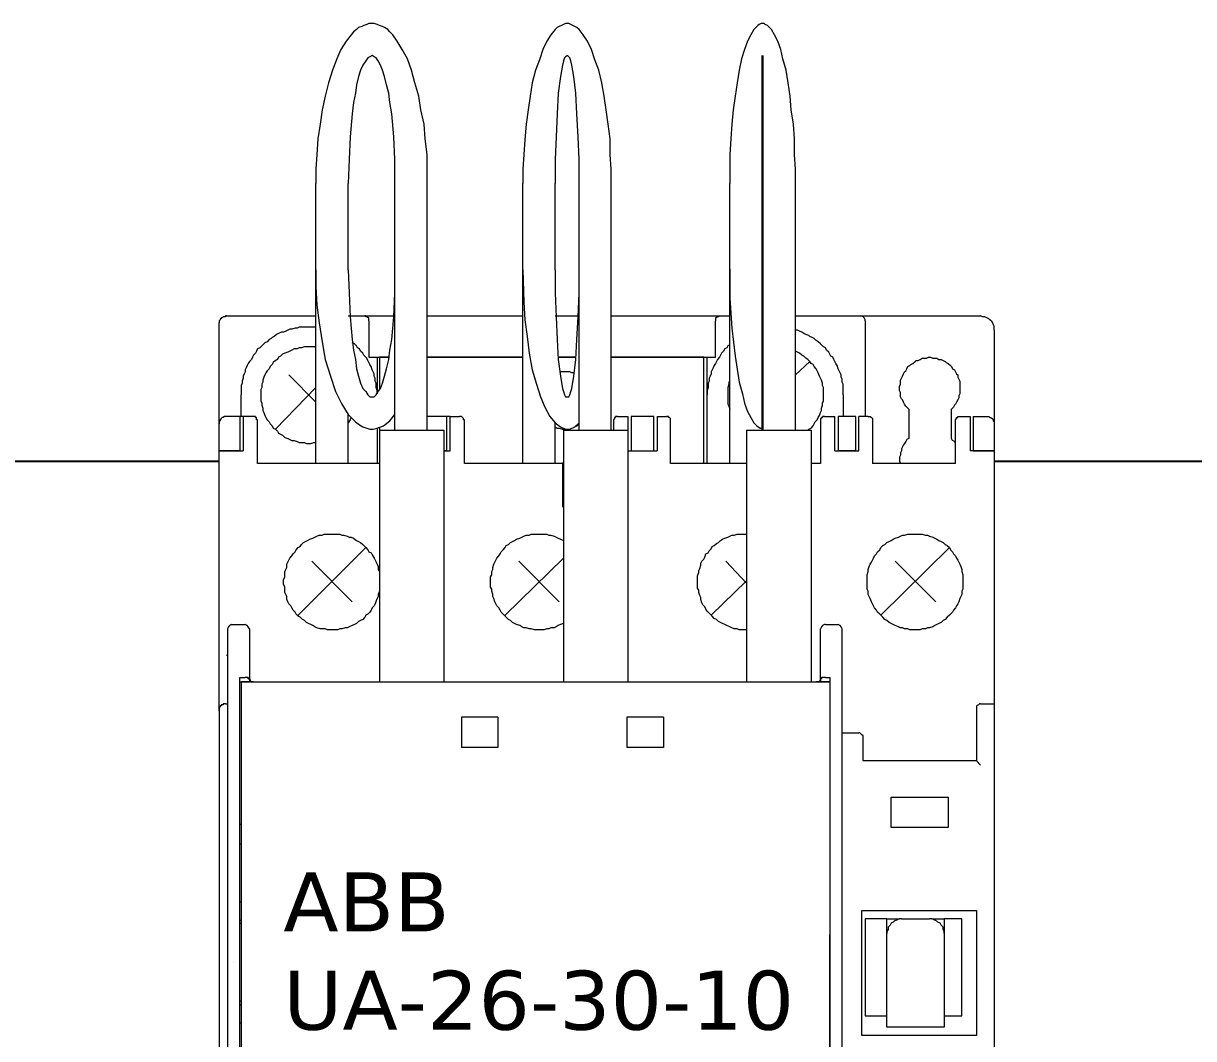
# Model space of a CAD drawing. Header units: millimetres. Extents: x 2046 to 14753, y 2361 to 29276.
# Drawn here: x 10114.45 to 10122.63, y 3678.27 to 3685.36 of the extents above; entities that cross this region are included whole.
import ezdxf

# ---------------------------------------------------------------- set-up
doc = ezdxf.new("R2010")
doc.units = ezdxf.units.MM
for name, color, linetype in [('ANTET', 7, 'Continuous'), ('BARA', 31, 'Continuous'), ('CALQUE_1', 160, 'Continuous')]:
    doc.layers.add(name, color=color, linetype=linetype)
doc.styles.add('celalettin', font='verdana.ttf', dxfattribs={"height": 10})

msp = doc.modelspace()

# ---------------------------------------------------------------- linework, layer by layer
at = {"layer": 'BARA', "color": 9, "true_color": 0xc7c8ca}
for points in [[(10114.2333, 3682.3028), (10115.8175, 3682.3028)], [(10121.2333, 3682.3028), (10134.0264, 3682.3028), (10134.0264, 3675.2999), (10121.2333, 3675.2999)]]:
    msp.add_lwpolyline(points, dxfattribs=at)
at = {"layer": 'CALQUE_1', "color": 8, "lineweight": 9}
for p, q in [((10119.6122, 3682.5197), (10119.6122, 3685.1367)), ((10119.6194, 3682.5197), (10119.6194, 3685.1367)), ((10116.4936, 3682.287), (10116.4936, 3684.2426)), ((10116.7189, 3683.6392), (10116.7189, 3684.2426)), ((10117.046, 3682.5197), (10117.046, 3684.2426)), ((10117.2713, 3682.5197), (10117.2713, 3684.2426)), ((10117.9402, 3682.287), (10117.9402, 3684.2426)), ((10118.1655, 3683.6392), (10118.1655, 3684.2426)), ((10118.3327, 3682.5197), (10118.3327, 3684.2426)), ((10118.5581, 3682.5197), (10118.5581, 3684.2426)), ((10119.3867, 3682.287), (10119.3867, 3684.2426)), ((10119.8447, 3682.5197), (10119.8447, 3684.2426)), ((10115.8684, 3683.3194), (10116.4936, 3683.3194)), ((10116.7189, 3683.3194), (10116.8352, 3683.3194)), ((10116.8352, 3683.3194), (10117.046, 3683.3194)), ((10117.0242, 3683.3194), (10117.046, 3683.3194)), ((10117.2713, 3683.3194), (10117.3223, 3683.3194)), ((10117.2713, 3683.3194), (10117.9402, 3683.3194)), ((10118.1655, 3683.3194), (10118.3327, 3683.3194)), ((10118.5581, 3683.3194), (10119.3141, 3683.3194)), ((10118.8271, 3683.3194), (10119.1324, 3683.3194)), ((10119.3141, 3683.3194), (10119.3867, 3683.3194)), ((10119.8447, 3683.3194), (10120.3027, 3683.3194)), ((10120.3027, 3683.3194), (10121.1388, 3683.3194)), ((10115.8175, 3680.5569), (10115.8175, 3683.2684)), ((10116.8643, 3683.283), (10116.8643, 3683.0285)), ((10119.2851, 3683.0285), (10119.2851, 3683.283)), ((10120.3319, 3683.283), (10120.3319, 3682.6142)), ((10121.2333, 3683.2176), (10121.2333, 3674.3851)), ((10116.8643, 3683.0285), (10116.9224, 3683.0285)), ((10116.9224, 3683.0285), (10116.9224, 3682.7742)), ((10116.9224, 3683.0285), (10117.0024, 3683.0285)), ((10117.0024, 3683.0285), (10116.937, 3683.0285)), ((10116.937, 3683.0285), (10116.937, 3682.8032)), ((10117.9402, 3683.0285), (10117.2713, 3683.0285)), ((10117.2713, 3683.0285), (10117.9402, 3683.0285)), ((10118.1873, 3683.0285), (10118.3109, 3683.0285)), ((10118.3109, 3683.0285), (10118.1873, 3683.0285)), ((10118.5581, 3683.0285), (10119.2269, 3683.0285)), ((10119.2051, 3683.0285), (10118.5581, 3683.0285)), ((10119.2051, 3682.287), (10119.2051, 3683.0285)), ((10119.2269, 3682.7668), (10119.2269, 3683.0285)), ((10119.2269, 3683.0285), (10119.2851, 3683.0285)), ((10119.9465, 3682.9995), (10119.8447, 3682.905)), ((10116.3045, 3682.905), (10116.4936, 3682.716)), ((10115.9702, 3682.6142), (10115.9702, 3682.7668)), ((10116.4936, 3682.8178), (10116.21, 3682.5269)), ((10119.2269, 3682.287), (10119.2269, 3682.7668)), ((10120.1792, 3682.7668), (10120.1792, 3682.6142)), ((10120.6372, 3682.6651), (10120.6372, 3682.4615)), ((10120.9352, 3682.4615), (10120.9352, 3682.6651)), ((10115.9702, 3682.6142), (10115.8684, 3682.6142)), ((10115.9628, 3682.6142), (10115.9628, 3682.3743)), ((10116.0574, 3682.6142), (10115.9702, 3682.6142)), ((10115.9846, 3682.6142), (10115.9846, 3682.3743)), ((10116.0864, 3682.338), (10116.0864, 3682.5851)), ((10116.7189, 3682.287), (10116.7189, 3682.6287)), ((10117.4313, 3682.6142), (10117.2713, 3682.6142)), ((10117.4095, 3682.3743), (10117.4095, 3682.6142)), ((10117.4313, 3682.6142), (10117.4968, 3682.6142)), ((10117.4313, 3682.3743), (10117.4313, 3682.6142)), ((10117.533, 3682.338), (10117.533, 3682.5851)), ((10118.5726, 3682.5851), (10118.5726, 3682.5197)), ((10118.6017, 3682.6142), (10118.6744, 3682.6142)), ((10118.6744, 3682.6142), (10118.6744, 3682.3743)), ((10118.6962, 3682.6142), (10118.6962, 3682.3743)), ((10118.8561, 3682.6142), (10118.6962, 3682.6142)), ((10118.8561, 3682.3743), (10118.8561, 3682.6142)), ((10118.8779, 3682.6142), (10118.8779, 3682.3743)), ((10118.8779, 3682.6142), (10118.9433, 3682.6142)), ((10118.9724, 3682.338), (10118.9724, 3682.5851)), ((10120.0192, 3682.5851), (10120.0192, 3682.287)), ((10120.0483, 3682.6142), (10120.121, 3682.6142)), ((10120.121, 3682.3743), (10120.121, 3682.6142)), ((10120.1428, 3682.6142), (10120.1428, 3682.3743)), ((10120.2664, 3682.6142), (10120.1428, 3682.6142)), ((10120.2664, 3682.3743), (10120.2664, 3682.6142)), ((10120.2882, 3682.3743), (10120.2882, 3682.6142)), ((10120.3537, 3682.6142), (10120.2882, 3682.6142)), ((10120.3827, 3682.5851), (10120.3827, 3682.287)), ((10120.9643, 3682.338), (10120.9643, 3682.5851)), ((10120.9934, 3682.6142), (10121.066, 3682.6142)), ((10121.066, 3682.6142), (10121.066, 3682.3743)), ((10121.0878, 3682.6142), (10121.0878, 3682.3743)), ((10121.0878, 3682.6142), (10121.1824, 3682.6142)), ((10116.9224, 3682.5343), (10116.9224, 3682.287)), ((10116.937, 3682.5343), (10116.937, 3682.5197)), ((10116.937, 3682.5197), (10116.937, 3680.7604)), ((10116.937, 3682.5197), (10117.3877, 3682.5197)), ((10117.3877, 3682.5197), (10117.3877, 3680.7604)), ((10118.1655, 3682.287), (10118.1655, 3682.5706)), ((10118.2237, 3682.5197), (10118.2237, 3680.7604)), ((10118.2237, 3682.5197), (10118.6744, 3682.5197)), ((10118.6744, 3682.5197), (10118.6744, 3680.7604)), ((10119.5031, 3682.5197), (10119.5031, 3680.7604)), ((10119.5031, 3682.5197), (10119.9538, 3682.5197)), ((10119.9538, 3682.5197), (10119.9538, 3680.7604)), ((10115.9628, 3682.3743), (10115.8175, 3682.3743)), ((10115.8175, 3682.3743), (10115.9846, 3682.3743)), ((10116.0864, 3682.2944), (10116.0864, 3682.338)), ((10117.4095, 3682.3743), (10117.3877, 3682.3743)), ((10117.3877, 3682.3743), (10117.4313, 3682.3743)), ((10117.533, 3682.287), (10117.533, 3682.338)), ((10118.6744, 3682.3743), (10118.8779, 3682.3743)), ((10118.9724, 3682.287), (10118.9724, 3682.338)), ((10120.121, 3682.3743), (10120.2882, 3682.3743)), ((10120.2664, 3682.3743), (10120.1428, 3682.3743)), ((10120.9643, 3682.287), (10120.9643, 3682.338)), ((10121.2333, 3682.3743), (10121.066, 3682.3743)), ((10121.0878, 3682.3743), (10121.2333, 3682.3743)), ((10116.0864, 3682.287), (10116.0864, 3682.2944)), ((10116.937, 3682.287), (10116.0864, 3682.287)), ((10118.2237, 3682.287), (10117.533, 3682.287)), ((10118.2164, 3682.2944), (10118.2164, 3681.9817)), ((10119.5031, 3682.287), (10118.9724, 3682.287)), ((10120.0192, 3682.287), (10119.9538, 3682.287)), ((10120.9643, 3682.287), (10120.3827, 3682.287)), ((10116.8425, 3681.6982), (10116.3699, 3681.2257)), ((10120.9207, 3681.6982), (10120.4409, 3681.2257)), ((10116.4644, 3681.6037), (10116.7479, 3681.3202)), ((10118.2237, 3681.6255), (10117.8166, 3681.2257)), ((10117.9111, 3681.6037), (10118.1946, 3681.3202)), ((10119.3577, 3681.6037), (10119.5031, 3681.4511)), ((10120.5426, 3681.6037), (10120.8261, 3681.3202)), ((10119.5031, 3681.4656), (10119.2559, 3681.2257)), ((10115.8756, 3681.1312), (10115.8756, 3680.9567)), ((10115.9047, 3681.1603), (10115.9992, 3681.1603)), ((10116.0283, 3681.1312), (10116.0283, 3680.9567)), ((10120.0192, 3680.9567), (10120.0192, 3681.1312)), ((10120.0556, 3681.1603), (10120.1428, 3681.1603)), ((10120.1719, 3680.9567), (10120.1719, 3681.1312)), ((10115.8756, 3680.9422), (10115.8684, 3680.9495)), ((10115.8756, 3680.9567), (10115.8756, 3676.646)), ((10116.0283, 3680.9567), (10116.0283, 3680.7823)), ((10120.0192, 3680.7823), (10120.0192, 3680.9567)), ((10120.1719, 3676.646), (10120.1719, 3680.9567)), ((10115.9628, 3680.7896), (10115.9992, 3680.7896)), ((10115.9628, 3679.0013), (10115.9628, 3680.7896)), ((10116.0283, 3680.7823), (10116.0283, 3680.7604)), ((10120.0192, 3680.7604), (10120.0192, 3680.7823)), ((10120.0556, 3680.7896), (10120.0846, 3680.7896)), ((10120.0846, 3680.7896), (10120.0846, 3679.0013)), ((10115.9628, 3680.7604), (10116.0283, 3680.7604)), ((10115.9702, 3680.7604), (10115.9702, 3678.994)), ((10116.0356, 3680.7604), (10115.9702, 3680.7604)), ((10116.0283, 3680.7604), (10116.0283, 3680.7604)), ((10116.0356, 3680.7604), (10120.0192, 3680.7604)), ((10120.0846, 3680.7604), (10120.0192, 3680.7604)), ((10120.0192, 3680.7604), (10120.0192, 3680.7604)), ((10120.0192, 3680.7604), (10120.0846, 3680.7604)), ((10120.0846, 3680.7604), (10120.0846, 3678.994)), ((10115.8175, 3680.5569), (10115.8175, 3677.1984)), ((10115.8611, 3680.6078), (10115.8756, 3680.6078)), ((10121.1096, 3680.5787), (10121.1096, 3680.208)), ((10121.1388, 3680.6078), (10121.2333, 3680.6078)), ((10117.7657, 3680.5133), (10117.5112, 3680.5133)), ((10117.5112, 3680.5133), (10117.5112, 3680.3025)), ((10117.7657, 3680.5133), (10117.7657, 3680.3025)), ((10118.6671, 3680.5133), (10118.6671, 3680.3025)), ((10118.9216, 3680.5133), (10118.6671, 3680.5133)), ((10118.9216, 3680.5133), (10118.9216, 3680.3025)), ((10120.1719, 3680.4043), (10120.2882, 3680.4043)), ((10120.3173, 3680.208), (10120.3173, 3680.3752)), ((10117.7657, 3680.3025), (10117.5112, 3680.3025)), ((10118.9216, 3680.3025), (10118.6671, 3680.3025)), ((10121.1096, 3680.208), (10120.3173, 3680.208)), ((10121.1096, 3680.208), (10121.1388, 3680.1789)), ((10120.5136, 3679.9535), (10120.9133, 3679.9535)), ((10120.5136, 3679.7428), (10120.5136, 3679.9535)), ((10120.9133, 3679.9535), (10120.9133, 3679.7428)), ((10115.9628, 3679.7646), (10115.9702, 3679.7646)), ((10120.0846, 3679.7646), (10120.0846, 3679.7646)), ((10120.9133, 3679.7428), (10120.5136, 3679.7428)), ((10115.9702, 3679.6264), (10115.9628, 3679.6264)), ((10120.0846, 3679.6264), (10120.0846, 3679.6264)), ((10115.9702, 3679.2194), (10115.9628, 3679.2194)), ((10120.0846, 3679.2194), (10120.0846, 3679.2194)), ((10120.31, 3679.1612), (10121.1096, 3679.1612)), ((10120.31, 3678.2888), (10120.31, 3679.1612)), ((10121.1096, 3679.1612), (10121.1096, 3678.2888)), ((10115.9628, 3679.0958), (10115.9702, 3679.0958)), ((10115.9628, 3679.074), (10115.9702, 3679.074)), ((10120.0846, 3679.0958), (10120.0846, 3679.0958)), ((10120.0846, 3679.074), (10120.0846, 3679.074)), ((10120.4845, 3679.103), (10120.3319, 3679.103)), ((10120.3319, 3679.103), (10120.3319, 3678.4269)), ((10120.4845, 3679.103), (10120.5572, 3679.103)), ((10120.4845, 3679.0013), (10120.4845, 3679.103)), ((10120.5572, 3679.0958), (10120.5572, 3679.103)), ((10120.5572, 3679.103), (10120.5717, 3679.103)), ((10120.5862, 3679.103), (10120.7825, 3679.103)), ((10120.7971, 3679.103), (10120.8117, 3679.103)), ((10120.8117, 3679.103), (10120.8117, 3679.0958)), ((10120.8117, 3679.103), (10120.8843, 3679.103)), ((10121.0079, 3679.103), (10120.8843, 3679.103)), ((10120.8843, 3679.103), (10120.8843, 3679.0013)), ((10121.0079, 3678.4269), (10121.0079, 3679.103)), ((10115.9628, 3678.994), (10115.9628, 3679.0013)), ((10115.9628, 3676.8131), (10115.9628, 3679.0013)), ((10115.9702, 3678.994), (10115.9702, 3676.8422)), ((10120.0846, 3679.0013), (10120.0846, 3678.994)), ((10120.0846, 3676.8422), (10120.0846, 3678.994)), ((10120.0846, 3678.994), (10120.0846, 3676.8131)), ((10120.4845, 3678.347), (10120.4845, 3679.0013)), ((10120.8843, 3679.0013), (10120.8843, 3678.347)), ((10115.9192, 3678.7977), (10115.9192, 3678.7977)), ((10115.9628, 3678.6014), (10115.9628, 3678.6014)), ((10120.0846, 3678.6014), (10120.0846, 3678.6014)), ((10115.9702, 3678.5287), (10115.9628, 3678.5287)), ((10115.9702, 3678.4997), (10115.9628, 3678.4997)), ((10120.0846, 3678.5287), (10120.0846, 3678.5287)), ((10120.0846, 3678.4997), (10120.0846, 3678.4997)), ((10120.3319, 3678.4269), (10120.4845, 3678.4269)), ((10120.8843, 3678.4269), (10121.0079, 3678.4269)), ((10115.9628, 3678.3761), (10115.9702, 3678.3761)), ((10120.0846, 3678.3761), (10120.0846, 3678.3761)), ((10120.5426, 3678.347), (10120.4845, 3678.347)), ((10120.8261, 3678.347), (10120.5426, 3678.347)), ((10120.8843, 3678.347), (10120.8261, 3678.347)), ((10121.1096, 3678.2888), (10120.31, 3678.2888))]:
    msp.add_line(p, q, dxfattribs=at)
for points in [[(10117.2713, 3684.2426), (10117.2713, 3684.4461), (10117.2568, 3684.5551), (10117.2495, 3684.6569), (10117.2277, 3684.7587), (10117.2132, 3684.8532), (10117.1841, 3684.9477), (10117.1623, 3685.0349), (10117.1333, 3685.1149), (10117.0969, 3685.1803), (10117.0606, 3685.2385), (10117.0315, 3685.2821), (10117.0096, 3685.3039), (10116.9951, 3685.3184), (10116.9733, 3685.333), (10116.9588, 3685.3402), (10116.937, 3685.3476), (10116.9224, 3685.3548), (10116.9006, 3685.362), (10116.8643, 3685.362), (10116.8497, 3685.3548), (10116.8279, 3685.3476), (10116.8134, 3685.3402), (10116.7915, 3685.333), (10116.7771, 3685.3184), (10116.7553, 3685.3039), (10116.7407, 3685.2821), (10116.7043, 3685.2385), (10116.668, 3685.1803), (10116.6389, 3685.1149), (10116.6098, 3685.0349), (10116.5808, 3684.9477), (10116.559, 3684.8532), (10116.5372, 3684.7587), (10116.5226, 3684.6569), (10116.508, 3684.5551), (10116.5008, 3684.4461), (10116.4936, 3684.3444), (10116.4936, 3684.2426)], [(10118.5581, 3684.2426), (10118.5581, 3684.3444), (10118.5508, 3684.4461), (10118.5508, 3684.5551), (10118.5362, 3684.6569), (10118.5217, 3684.7587), (10118.5072, 3684.8532), (10118.4926, 3684.9477), (10118.4708, 3685.0349), (10118.4418, 3685.1077), (10118.4199, 3685.1803), (10118.3909, 3685.2385), (10118.3618, 3685.2821), (10118.3327, 3685.3184), (10118.3181, 3685.333), (10118.3037, 3685.3402), (10118.2891, 3685.3476), (10118.2745, 3685.3548), (10118.26, 3685.362), (10118.2382, 3685.362), (10118.2237, 3685.3548), (10118.2091, 3685.3476), (10118.1946, 3685.3402), (10118.1801, 3685.333), (10118.1655, 3685.3184), (10118.1364, 3685.2821), (10118.1074, 3685.2385), (10118.0783, 3685.1803), (10118.0564, 3685.1077), (10118.0274, 3685.0349), (10118.0056, 3684.9477), (10117.991, 3684.8532), (10117.9765, 3684.7587), (10117.962, 3684.6569), (10117.9547, 3684.5479), (10117.9474, 3684.4461), (10117.9402, 3684.3444), (10117.9402, 3684.2426)], [(10119.8447, 3684.2426), (10119.8447, 3684.3444), (10119.8375, 3684.4461), (10119.8375, 3684.5551), (10119.8303, 3684.6569), (10119.8157, 3684.7587), (10119.8085, 3684.8532), (10119.7939, 3684.9477), (10119.7793, 3685.0349), (10119.7575, 3685.1149), (10119.743, 3685.1803), (10119.7212, 3685.2385), (10119.6994, 3685.2821), (10119.6776, 3685.3184), (10119.6558, 3685.3402), (10119.6485, 3685.3476), (10119.634, 3685.3548), (10119.6267, 3685.362), (10119.6049, 3685.362), (10119.5904, 3685.3548), (10119.583, 3685.3476), (10119.5758, 3685.3402), (10119.554, 3685.3184), (10119.5322, 3685.2821), (10119.5104, 3685.2385), (10119.4886, 3685.1803), (10119.4668, 3685.1149), (10119.4522, 3685.0349), (10119.4377, 3684.9477), (10119.4231, 3684.8532), (10119.4086, 3684.7587), (10119.4013, 3684.6569), (10119.3941, 3684.5551), (10119.3867, 3684.4461), (10119.3867, 3684.2426)], [(10117.046, 3684.2426), (10117.046, 3684.4098), (10117.0388, 3684.5697), (10117.0242, 3684.7296), (10117.0096, 3684.8096), (10117.0024, 3684.875), (10116.9878, 3684.9332), (10116.9733, 3684.9913), (10116.9588, 3685.0349), (10116.9442, 3685.0713), (10116.9297, 3685.1003), (10116.9152, 3685.1222), (10116.9006, 3685.1295), (10116.8861, 3685.1367), (10116.8715, 3685.1295), (10116.857, 3685.1222), (10116.8425, 3685.1003), (10116.8207, 3685.0713), (10116.8061, 3685.0349), (10116.7915, 3684.9913), (10116.7771, 3684.9332), (10116.7697, 3684.875), (10116.7553, 3684.8096), (10116.7479, 3684.7296), (10116.7334, 3684.5697), (10116.7261, 3684.4098), (10116.7189, 3684.2426)], [(10118.3327, 3684.2426), (10118.3327, 3684.4098), (10118.3255, 3684.5697), (10118.3181, 3684.7296), (10118.3109, 3684.875), (10118.2963, 3684.9913), (10118.2819, 3685.0713), (10118.2745, 3685.1003), (10118.2673, 3685.1222), (10118.26, 3685.1295), (10118.2527, 3685.1367), (10118.2382, 3685.1295), (10118.2309, 3685.1222), (10118.2237, 3685.1003), (10118.2164, 3685.0713), (10118.2019, 3684.9913), (10118.1873, 3684.875), (10118.1801, 3684.7296), (10118.1728, 3684.5697), (10118.1655, 3684.4098), (10118.1655, 3684.2426)], [(10116.4936, 3683.6392), (10116.4936, 3683.5229), (10116.5008, 3683.392), (10116.5154, 3683.2684), (10116.5372, 3683.1376), (10116.559, 3683.014), (10116.5953, 3682.8977), (10116.6316, 3682.7886), (10116.6753, 3682.7014), (10116.7189, 3682.6287), (10116.7697, 3682.5779), (10116.7989, 3682.5561), (10116.8207, 3682.5415), (10116.8497, 3682.5343), (10116.8715, 3682.5269), (10116.8933, 3682.5269), (10116.9224, 3682.5343), (10116.966, 3682.5487), (10117.0096, 3682.5851), (10117.046, 3682.6287)], [(10116.7189, 3683.6392), (10116.7261, 3683.4793), (10116.7334, 3683.312), (10116.7479, 3683.1521), (10116.7553, 3683.0795), (10116.7697, 3683.014), (10116.7771, 3682.9486), (10116.7915, 3682.8977), (10116.8061, 3682.8468), (10116.8207, 3682.8104), (10116.8425, 3682.7886), (10116.857, 3682.7668), (10116.8715, 3682.7523), (10116.9006, 3682.7523), (10116.9152, 3682.7668), (10116.9297, 3682.7886), (10116.9442, 3682.8104), (10116.9588, 3682.8468), (10116.9733, 3682.8977), (10116.9878, 3682.9486), (10117.0024, 3683.014), (10117.0096, 3683.0795), (10117.0242, 3683.1521), (10117.0388, 3683.312), (10117.046, 3683.4793), (10117.046, 3683.6392)], [(10117.9402, 3683.6392), (10117.9474, 3683.4138), (10117.9547, 3683.2902), (10117.9692, 3683.1739), (10117.9838, 3683.0577), (10118.0056, 3682.9413), (10118.0346, 3682.8396), (10118.0638, 3682.7523), (10118.0928, 3682.6796), (10118.1292, 3682.6142), (10118.1655, 3682.5706), (10118.2019, 3682.5415), (10118.2382, 3682.5269), (10118.2673, 3682.5269), (10118.3037, 3682.5415), (10118.3327, 3682.5706)], [(10118.1655, 3683.6392), (10118.1655, 3683.4793), (10118.1728, 3683.312), (10118.1801, 3683.1521), (10118.1873, 3683.014), (10118.2019, 3682.8977), (10118.2164, 3682.8104), (10118.2237, 3682.7886), (10118.2309, 3682.7668), (10118.2382, 3682.7523), (10118.26, 3682.7523), (10118.2673, 3682.7668), (10118.2745, 3682.7886), (10118.2819, 3682.8104), (10118.2963, 3682.8977), (10118.3109, 3683.014), (10118.3181, 3683.1521), (10118.3255, 3683.312), (10118.3327, 3683.4793), (10118.3327, 3683.6392)], [(10119.3867, 3683.6465), (10119.3867, 3683.4429), (10119.4013, 3683.2321), (10119.4231, 3683.0359), (10119.4522, 3682.8541), (10119.474, 3682.7742), (10119.4886, 3682.7087), (10119.5104, 3682.6505), (10119.5322, 3682.6069), (10119.554, 3682.5706), (10119.5758, 3682.5487), (10119.5976, 3682.5343), (10119.6194, 3682.5343)], [(10115.8684, 3683.3194), (10115.8611, 3683.3194), (10115.8611, 3683.312), (10115.8465, 3683.312), (10115.8393, 3683.3048), (10115.832, 3683.3048), (10115.832, 3683.2976), (10115.8247, 3683.2976), (10115.8247, 3683.2902), (10115.8175, 3683.283), (10115.8175, 3683.2684), (10115.8175, 3683.2684)], [(10116.8643, 3683.283), (10116.8643, 3683.3048), (10116.857, 3683.3048), (10116.857, 3683.312), (10116.8425, 3683.312), (10116.8425, 3683.3194), (10116.8352, 3683.3194)], [(10119.3141, 3683.3194), (10119.3141, 3683.3194), (10119.3068, 3683.312), (10119.2923, 3683.312), (10119.2923, 3683.3048), (10119.2851, 3683.3048), (10119.2851, 3683.283)], [(10120.3319, 3683.283), (10120.3319, 3683.2902), (10120.3245, 3683.3048), (10120.3173, 3683.312), (10120.3027, 3683.3194)], [(10121.2333, 3683.2176), (10121.2333, 3683.2466), (10121.226, 3683.2612), (10121.2187, 3683.2757), (10121.2042, 3683.2902), (10121.1969, 3683.2976), (10121.1824, 3683.3048), (10121.1678, 3683.312), (10121.1533, 3683.312), (10121.1388, 3683.3194)], [(10116.4936, 3683.2394), (10116.3772, 3683.2394), (10116.3627, 3683.2321), (10116.3481, 3683.2321), (10116.3263, 3683.2248), (10116.3118, 3683.2248), (10116.2973, 3683.2176), (10116.2827, 3683.2103), (10116.2681, 3683.203), (10116.2537, 3683.203), (10116.2319, 3683.1958), (10116.2173, 3683.1885), (10116.2027, 3683.1739), (10116.1882, 3683.1667), (10116.1809, 3683.1594), (10116.1664, 3683.1521), (10116.1519, 3683.1376), (10116.1373, 3683.1303), (10116.1228, 3683.1158), (10116.1155, 3683.1085), (10116.101, 3683.094), (10116.0864, 3683.0867), (10116.0792, 3683.0722), (10116.0718, 3683.0577), (10116.0574, 3683.0431), (10116.0501, 3683.0285), (10116.0428, 3683.014), (10116.0283, 3682.9995), (10116.021, 3682.9849), (10116.0138, 3682.9704), (10116.0064, 3682.9559), (10115.9992, 3682.9413), (10115.9992, 3682.9268), (10115.992, 3682.9122), (10115.9846, 3682.8977), (10115.9846, 3682.8832), (10115.9774, 3682.8614), (10115.9774, 3682.8468), (10115.9702, 3682.8323), (10115.9702, 3682.7668)], [(10120.1792, 3682.7668), (10120.1792, 3682.8396), (10120.1719, 3682.8541), (10120.1719, 3682.8759), (10120.1646, 3682.8904), (10120.1646, 3682.905), (10120.1574, 3682.9195), (10120.1501, 3682.9341), (10120.1428, 3682.9486), (10120.1356, 3682.9704), (10120.1283, 3682.9849), (10120.121, 3682.9995), (10120.1138, 3683.014), (10120.1064, 3683.0285), (10120.092, 3683.0359), (10120.0846, 3683.0503), (10120.0774, 3683.0649), (10120.0628, 3683.0795), (10120.0556, 3683.094), (10120.041, 3683.1013), (10120.0265, 3683.1158), (10120.0192, 3683.1231), (10120.0047, 3683.1376), (10119.9902, 3683.1449), (10119.9756, 3683.1594), (10119.9611, 3683.1667), (10119.9465, 3683.1739), (10119.9393, 3683.1812), (10119.9175, 3683.1885), (10119.9029, 3683.1958), (10119.8884, 3683.203), (10119.8739, 3683.2103), (10119.8593, 3683.2176), (10119.8447, 3683.2176)], [(10116.4936, 3683.094), (10116.4862, 3683.1013), (10116.4136, 3683.1013), (10116.3918, 3683.094), (10116.3772, 3683.094), (10116.3627, 3683.0867), (10116.3409, 3683.0867), (10116.3263, 3683.0795), (10116.3118, 3683.0722), (10116.2973, 3683.0649), (10116.2755, 3683.0577), (10116.2609, 3683.0503), (10116.2463, 3683.0359), (10116.2319, 3683.0285), (10116.2245, 3683.014), (10116.21, 3683.0067), (10116.1955, 3682.9922), (10116.1882, 3682.9777), (10116.1737, 3682.9631), (10116.1664, 3682.9486), (10116.1519, 3682.9341), (10116.1446, 3682.9195), (10116.1373, 3682.905), (10116.1301, 3682.8904), (10116.1228, 3682.8686), (10116.1228, 3682.8541), (10116.1155, 3682.8396), (10116.1155, 3682.8178), (10116.1082, 3682.8032), (10116.1082, 3682.7523)], [(10116.9224, 3682.7742), (10116.9224, 3682.796), (10116.9152, 3682.8178), (10116.9152, 3682.8468), (10116.9079, 3682.8614), (10116.9079, 3682.8832), (10116.9006, 3682.8977), (10116.9006, 3682.9122), (10116.8933, 3682.9268), (10116.8861, 3682.9413), (10116.8788, 3682.9631), (10116.8715, 3682.9777), (10116.8643, 3682.9922), (10116.857, 3683.0067), (10116.8497, 3683.0213), (10116.8352, 3683.0359), (10116.8279, 3683.0431), (10116.8207, 3683.0577), (10116.8061, 3683.0722), (10116.7989, 3683.0867), (10116.7843, 3683.094), (10116.7771, 3683.1085), (10116.7625, 3683.1231), (10116.7479, 3683.1303)], [(10119.3867, 3683.1158), (10119.3723, 3683.1085), (10119.365, 3683.094), (10119.3505, 3683.0867), (10119.3432, 3683.0722), (10119.3287, 3683.0577), (10119.3213, 3683.0431), (10119.3141, 3683.0285), (10119.2995, 3683.014), (10119.2923, 3682.9995), (10119.2851, 3682.9849), (10119.2777, 3682.9704), (10119.2705, 3682.9559), (10119.2632, 3682.9413), (10119.2559, 3682.9268), (10119.2559, 3682.9122), (10119.2487, 3682.8977), (10119.2414, 3682.8832), (10119.2414, 3682.8614), (10119.2341, 3682.8468), (10119.2341, 3682.8178), (10119.2269, 3682.796), (10119.2269, 3682.7668)], [(10120.041, 3682.7814), (10120.041, 3682.8178), (10120.0338, 3682.8323), (10120.0338, 3682.8468), (10120.0265, 3682.8686), (10120.0192, 3682.8832), (10120.012, 3682.8977), (10120.0047, 3682.9195), (10119.9974, 3682.9341), (10119.9902, 3682.9486), (10119.9756, 3682.9631), (10119.9684, 3682.9777), (10119.9538, 3682.9849), (10119.9465, 3682.9995), (10119.932, 3683.014), (10119.9175, 3683.0213), (10119.9029, 3683.0359), (10119.8884, 3683.0431), (10119.8739, 3683.0577), (10119.8593, 3683.0649), (10119.8447, 3683.0722)], [(10120.6372, 3682.6651), (10120.6226, 3682.6796), (10120.6154, 3682.6869), (10120.6081, 3682.7014), (10120.6008, 3682.716), (10120.5936, 3682.7305), (10120.5862, 3682.7378), (10120.579, 3682.7523), (10120.579, 3682.7814), (10120.5717, 3682.796), (10120.5717, 3682.825), (10120.579, 3682.8396), (10120.579, 3682.8686), (10120.5862, 3682.8832), (10120.5936, 3682.8977), (10120.6008, 3682.9122), (10120.6081, 3682.9268), (10120.6154, 3682.9341), (10120.6226, 3682.9486), (10120.6298, 3682.9631), (10120.6444, 3682.9704), (10120.6516, 3682.9777), (10120.6662, 3682.9849), (10120.6808, 3682.9995), (10120.688, 3683.0067), (10120.7026, 3683.0067), (10120.7171, 3683.014), (10120.7316, 3683.0213), (10120.7607, 3683.0213), (10120.7753, 3683.0285), (10120.7898, 3683.0285), (10120.8043, 3683.0213), (10120.8334, 3683.0213), (10120.8479, 3683.014), (10120.8625, 3683.014), (10120.8771, 3683.0067), (10120.8916, 3682.9995), (10120.8989, 3682.9922), (10120.9133, 3682.9849), (10120.9279, 3682.9704), (10120.9352, 3682.9631), (10120.9425, 3682.9486), (10120.957, 3682.9413), (10120.9643, 3682.9268), (10120.9716, 3682.9122), (10120.9788, 3682.905), (10120.9788, 3682.8904), (10120.9861, 3682.8759), (10120.9934, 3682.8614), (10120.9934, 3682.7742), (10120.9861, 3682.7596), (10120.9861, 3682.745), (10120.9788, 3682.7305), (10120.9716, 3682.716), (10120.9643, 3682.7014), (10120.957, 3682.6942), (10120.9497, 3682.6796), (10120.9352, 3682.6651)], [(10118.2963, 3682.9195), (10118.2819, 3682.9195), (10118.2673, 3682.9268), (10118.2019, 3682.9268)], [(10119.3867, 3682.8614), (10119.3795, 3682.8541), (10119.3795, 3682.8396), (10119.3723, 3682.8178), (10119.3723, 3682.7523)], [(10116.1082, 3682.7523), (10116.1082, 3682.7232), (10116.1155, 3682.7087), (10116.1155, 3682.6942), (10116.1228, 3682.6724), (10116.1228, 3682.6578), (10116.1301, 3682.6433), (10116.1373, 3682.6215), (10116.1446, 3682.6069), (10116.1519, 3682.5924), (10116.1664, 3682.5779), (10116.1737, 3682.5633), (10116.1882, 3682.5487), (10116.1955, 3682.5343), (10116.21, 3682.5269), (10116.2245, 3682.5124), (10116.2319, 3682.4979), (10116.2463, 3682.4906), (10116.2609, 3682.4833), (10116.2755, 3682.4688), (10116.2973, 3682.4615), (10116.3118, 3682.4543), (10116.3263, 3682.447), (10116.3409, 3682.447), (10116.3627, 3682.4397), (10116.3772, 3682.4325), (10116.4136, 3682.4325), (10116.4281, 3682.4252)], [(10119.3723, 3682.7523), (10119.3723, 3682.7014), (10119.3795, 3682.6869), (10119.3867, 3682.6651)], [(10119.932, 3682.5197), (10119.9393, 3682.5269), (10119.9538, 3682.5343), (10119.9684, 3682.5487), (10119.9756, 3682.5633), (10119.9829, 3682.5779), (10119.9974, 3682.5924), (10120.0047, 3682.6069), (10120.012, 3682.6215), (10120.0192, 3682.6433), (10120.0265, 3682.6578), (10120.0265, 3682.6724), (10120.0338, 3682.6942), (10120.0338, 3682.7087), (10120.041, 3682.7232), (10120.041, 3682.7814)], [(10115.8684, 3682.6142), (10115.8538, 3682.6142), (10115.8465, 3682.6069), (10115.8393, 3682.6069), (10115.832, 3682.5997), (10115.8247, 3682.5924), (10115.8247, 3682.5851), (10115.8175, 3682.5779), (10115.8175, 3682.5633)], [(10116.0792, 3682.6069), (10116.0718, 3682.6069), (10116.0718, 3682.6142), (10116.0574, 3682.6142)], [(10116.0864, 3682.5851), (10116.0864, 3682.5924), (10116.0792, 3682.5924), (10116.0792, 3682.5997), (10116.0792, 3682.6069), (10116.0792, 3682.6069)], [(10116.7407, 3682.6069), (10116.7334, 3682.5924), (10116.7189, 3682.5706)], [(10117.533, 3682.5851), (10117.533, 3682.5924), (10117.5258, 3682.5924), (10117.5258, 3682.5997), (10117.5258, 3682.5997), (10117.5185, 3682.6069), (10117.5185, 3682.6069), (10117.5112, 3682.6142), (10117.4968, 3682.6142)], [(10118.6017, 3682.6142), (10118.5872, 3682.6142), (10118.5872, 3682.6069), (10118.5798, 3682.6069), (10118.5798, 3682.5997), (10118.5798, 3682.5997), (10118.5726, 3682.5924), (10118.5726, 3682.5851)], [(10118.9652, 3682.6069), (10118.9579, 3682.6069), (10118.9579, 3682.6142), (10118.9433, 3682.6142)], [(10118.9724, 3682.5851), (10118.9724, 3682.5924), (10118.9724, 3682.5997), (10118.9724, 3682.5997), (10118.9652, 3682.6069), (10118.9652, 3682.6069)], [(10120.0483, 3682.6142), (10120.0338, 3682.6142), (10120.0338, 3682.6069), (10120.0265, 3682.6069), (10120.0265, 3682.5997), (10120.0192, 3682.5997), (10120.0192, 3682.5924), (10120.0192, 3682.5851)], [(10120.3537, 3682.6142), (10120.3681, 3682.6142), (10120.3755, 3682.6069), (10120.3755, 3682.6069), (10120.3827, 3682.5997), (10120.3827, 3682.5924), (10120.3827, 3682.5851)], [(10120.9643, 3682.5851), (10120.9643, 3682.5924), (10120.9643, 3682.5924), (10120.9716, 3682.5997), (10120.9716, 3682.6069), (10120.9716, 3682.6069)], [(10120.9716, 3682.6069), (10120.9788, 3682.6069), (10120.9788, 3682.6142), (10120.9934, 3682.6142)], [(10121.1824, 3682.6142), (10121.1969, 3682.6142), (10121.2042, 3682.6069), (10121.2114, 3682.6069), (10121.2187, 3682.5997), (10121.226, 3682.5924), (10121.226, 3682.5851), (10121.2333, 3682.5779), (10121.2333, 3682.5633)], [(10118.1655, 3682.5415), (10118.1801, 3682.5343), (10118.1946, 3682.5343), (10118.2164, 3682.5269), (10118.2309, 3682.5269)], [(10118.3037, 3682.5415), (10118.3181, 3682.5487), (10118.3327, 3682.5633)], [(10116.4281, 3682.4252), (10116.4572, 3682.4252), (10116.479, 3682.4325), (10116.4936, 3682.4325)], [(10120.6372, 3682.4615), (10120.6226, 3682.4543), (10120.6154, 3682.4397), (10120.6081, 3682.4252), (10120.6008, 3682.4179), (10120.5936, 3682.4034), (10120.5862, 3682.3888), (10120.5862, 3682.3743), (10120.579, 3682.3598), (10120.579, 3682.3452), (10120.5717, 3682.3307), (10120.5717, 3682.3016), (10120.579, 3682.287)], [(10120.9643, 3682.4179), (10120.9643, 3682.4252), (10120.957, 3682.4397), (10120.9425, 3682.447), (10120.9352, 3682.4615)], [(10116.937, 3681.3929), (10116.9297, 3681.3711), (10116.9297, 3681.3566), (10116.9224, 3681.342), (10116.9152, 3681.3275), (10116.9079, 3681.3057), (10116.9006, 3681.2912), (10116.8861, 3681.2766), (10116.8788, 3681.262), (10116.8715, 3681.2476), (10116.857, 3681.233), (10116.8425, 3681.2257), (10116.8352, 3681.2112), (10116.8207, 3681.1966), (10116.8061, 3681.1894), (10116.7915, 3681.1821), (10116.7771, 3681.1676), (10116.7625, 3681.1603), (10116.7479, 3681.153), (10116.7261, 3681.1458), (10116.7116, 3681.1385), (10116.6971, 3681.1385), (10116.6753, 3681.1312), (10116.6607, 3681.1312), (10116.6462, 3681.1239), (10116.5735, 3681.1239), (10116.559, 3681.1312), (10116.5226, 3681.1312), (10116.5008, 3681.1385), (10116.4862, 3681.1458), (10116.4717, 3681.153), (10116.4572, 3681.1603), (10116.4426, 3681.1676), (10116.4281, 3681.1748), (10116.4136, 3681.1894), (10116.399, 3681.1966), (10116.3845, 3681.2112), (10116.3699, 3681.2184), (10116.3554, 3681.233), (10116.3481, 3681.2476), (10116.3336, 3681.262), (10116.3263, 3681.2766), (10116.3191, 3681.2912), (10116.3045, 3681.3057), (10116.2973, 3681.3202), (10116.29, 3681.3348), (10116.29, 3681.3566), (10116.2827, 3681.3711), (10116.2755, 3681.3856), (10116.2755, 3681.422), (10116.2681, 3681.4438), (10116.2681, 3681.4729), (10116.2755, 3681.4947), (10116.2755, 3681.5311), (10116.2827, 3681.5456), (10116.29, 3681.5601), (10116.29, 3681.5819), (10116.2973, 3681.5965), (10116.3045, 3681.611), (10116.3118, 3681.6255), (10116.3263, 3681.6401), (10116.3336, 3681.6546), (10116.3481, 3681.6692), (10116.3554, 3681.6837), (10116.3699, 3681.6982), (10116.3845, 3681.7055), (10116.3918, 3681.72), (10116.4063, 3681.7346), (10116.4208, 3681.7418), (10116.4354, 3681.7492), (10116.4499, 3681.7564), (10116.4717, 3681.7636), (10116.4862, 3681.771), (10116.5008, 3681.7782), (10116.5154, 3681.7854), (10116.5372, 3681.7854), (10116.5517, 3681.7928), (10116.6607, 3681.7928), (10116.6753, 3681.7854), (10116.6898, 3681.7854), (10116.7116, 3681.7782), (10116.7261, 3681.771), (10116.7407, 3681.771), (10116.7553, 3681.7636), (10116.7771, 3681.7492), (10116.7915, 3681.7418), (10116.8061, 3681.7346), (10116.8207, 3681.72), (10116.8279, 3681.7128), (10116.8425, 3681.6982), (10116.857, 3681.6837), (10116.8643, 3681.6692), (10116.8788, 3681.6619), (10116.8861, 3681.6474), (10116.9006, 3681.6255), (10116.9079, 3681.611), (10116.9152, 3681.5965), (10116.9224, 3681.5819), (10116.9297, 3681.5674), (10116.9297, 3681.5456), (10116.937, 3681.5311)], [(10118.2237, 3681.1676), (10118.2019, 3681.1603), (10118.1873, 3681.153), (10118.1728, 3681.1458), (10118.1582, 3681.1385), (10118.1364, 3681.1385), (10118.1219, 3681.1312), (10118.1074, 3681.1312), (10118.0856, 3681.1239), (10118.0202, 3681.1239), (10117.9983, 3681.1312), (10117.9838, 3681.1312), (10117.962, 3681.1385), (10117.9474, 3681.1385), (10117.9329, 3681.1458), (10117.9184, 3681.153), (10117.8965, 3681.1603), (10117.882, 3681.1676), (10117.8675, 3681.1748), (10117.8529, 3681.1894), (10117.8384, 3681.1966), (10117.8239, 3681.2112), (10117.8166, 3681.2184), (10117.8021, 3681.233), (10117.7875, 3681.2476), (10117.7803, 3681.262), (10117.7729, 3681.2766), (10117.7585, 3681.2912), (10117.7511, 3681.3057), (10117.7439, 3681.3202), (10117.7366, 3681.342), (10117.7293, 3681.3566), (10117.7293, 3681.3711), (10117.7221, 3681.3929), (10117.7221, 3681.4075), (10117.7148, 3681.422), (10117.7148, 3681.4947), (10117.7221, 3681.5093), (10117.7221, 3681.5311), (10117.7293, 3681.5456), (10117.7293, 3681.5601), (10117.7366, 3681.5819), (10117.7439, 3681.5965), (10117.7511, 3681.611), (10117.7585, 3681.6255), (10117.7729, 3681.6401), (10117.7803, 3681.6546), (10117.7875, 3681.6692), (10117.8021, 3681.6837), (10117.8166, 3681.6982), (10117.8239, 3681.7128), (10117.8384, 3681.72), (10117.8529, 3681.7346), (10117.8675, 3681.7418), (10117.882, 3681.7492), (10117.8965, 3681.7564), (10117.9184, 3681.7636), (10117.9329, 3681.771), (10117.9474, 3681.7782), (10117.962, 3681.7854), (10117.9838, 3681.7854), (10117.9983, 3681.7928), (10118.1074, 3681.7928), (10118.1219, 3681.7854), (10118.1364, 3681.7854), (10118.1582, 3681.7782), (10118.1728, 3681.771), (10118.1873, 3681.7636), (10118.2019, 3681.7564), (10118.2237, 3681.7492)], [(10119.5031, 3681.1239), (10119.4522, 3681.1239), (10119.4377, 3681.1312), (10119.4159, 3681.1312), (10119.4013, 3681.1385), (10119.3867, 3681.1458), (10119.365, 3681.153), (10119.3505, 3681.1603), (10119.3359, 3681.1676), (10119.3213, 3681.1748), (10119.3068, 3681.1821), (10119.2923, 3681.1966), (10119.2777, 3681.2039), (10119.2632, 3681.2184), (10119.2559, 3681.2257), (10119.2414, 3681.2402), (10119.2269, 3681.2548), (10119.2196, 3681.2694), (10119.2123, 3681.2838), (10119.1978, 3681.2984), (10119.1905, 3681.313), (10119.1833, 3681.3348), (10119.1833, 3681.3493), (10119.176, 3681.3638), (10119.1687, 3681.3856), (10119.1687, 3681.4002), (10119.1614, 3681.4147), (10119.1614, 3681.5019), (10119.1687, 3681.5237), (10119.1687, 3681.5383), (10119.176, 3681.5529), (10119.1833, 3681.5747), (10119.1833, 3681.5892), (10119.1905, 3681.6037), (10119.2051, 3681.6183), (10119.2123, 3681.6328), (10119.2196, 3681.6546), (10119.2341, 3681.6619), (10119.2414, 3681.6764), (10119.2559, 3681.691), (10119.2632, 3681.7055), (10119.2777, 3681.7128), (10119.2923, 3681.7273), (10119.3068, 3681.7346), (10119.3213, 3681.7492), (10119.3359, 3681.7564), (10119.3505, 3681.7636), (10119.3723, 3681.771), (10119.3867, 3681.7782), (10119.4013, 3681.7854), (10119.4159, 3681.7854), (10119.4377, 3681.7928), (10119.5031, 3681.7928)], [(10115.9047, 3681.1603), (10115.9047, 3681.1603), (10115.8902, 3681.153), (10115.8829, 3681.1458), (10115.8756, 3681.1312)], [(10116.0283, 3681.1312), (10116.0283, 3681.1312), (10116.021, 3681.1458), (10116.0138, 3681.153), (10115.9992, 3681.1603)], [(10120.0556, 3681.1603), (10120.0483, 3681.1603), (10120.0338, 3681.153), (10120.0265, 3681.1458), (10120.0192, 3681.1312)], [(10120.1719, 3681.1312), (10120.1719, 3681.1312), (10120.1646, 3681.1458), (10120.1574, 3681.153), (10120.1428, 3681.1603)], [(10116.0283, 3680.7823), (10116.021, 3680.7823), (10116.021, 3680.7896), (10115.9992, 3680.7896)], [(10116.0574, 3680.7604), (10116.0428, 3680.7604), (10116.0356, 3680.7678), (10116.0356, 3680.775), (10116.0283, 3680.775), (10116.0283, 3680.7823), (10116.0283, 3680.7896)], [(10120.0192, 3680.7896), (10120.0192, 3680.7823), (10120.0192, 3680.775), (10120.0192, 3680.7678), (10120.012, 3680.7678), (10120.012, 3680.7604), (10119.9902, 3680.7604)], [(10120.0556, 3680.7896), (10120.0265, 3680.7896), (10120.0265, 3680.7823), (10120.0192, 3680.7823)], [(10115.8611, 3680.6078), (10115.8465, 3680.6078), (10115.8465, 3680.6005), (10115.832, 3680.6005), (10115.832, 3680.5933), (10115.8247, 3680.5933), (10115.8247, 3680.586), (10115.8247, 3680.586), (10115.8175, 3680.5787), (10115.8175, 3680.5715), (10115.8175, 3680.5642), (10115.8175, 3680.5569), (10115.8175, 3680.5569)], [(10121.1388, 3680.6078), (10121.1315, 3680.6078), (10121.1242, 3680.6005), (10121.1096, 3680.5933), (10121.1096, 3680.5787)], [(10120.3173, 3680.3752), (10120.3173, 3680.3825), (10120.31, 3680.3897), (10120.2955, 3680.4043), (10120.2882, 3680.4043)], [(10120.5862, 3679.103), (10120.5717, 3679.103), (10120.55, 3679.0958), (10120.5354, 3679.0885), (10120.5281, 3679.0812), (10120.5136, 3679.074), (10120.5063, 3679.0594), (10120.4918, 3679.0449), (10120.4918, 3679.0303), (10120.4845, 3679.0157), (10120.4845, 3679.0013)], [(10120.8843, 3679.0013), (10120.8843, 3679.0157), (10120.8771, 3679.0303), (10120.8771, 3679.0449), (10120.8625, 3679.0594), (10120.8553, 3679.074), (10120.8407, 3679.0812), (10120.8334, 3679.0885), (10120.8189, 3679.0958), (10120.7971, 3679.103), (10120.7825, 3679.103)]]:
    msp.add_lwpolyline(points, dxfattribs=at)
msp.add_lwpolyline([(10121.0151, 3681.4583), (10121.0151, 3681.4075), (10121.0079, 3681.3929), (10121.0079, 3681.3711), (10121.0006, 3681.3566), (10120.9934, 3681.342), (10120.9861, 3681.3202), (10120.9788, 3681.3057), (10120.9716, 3681.2912), (10120.9643, 3681.2766), (10120.9497, 3681.262), (10120.9425, 3681.2476), (10120.9279, 3681.233), (10120.9207, 3681.2257), (10120.9061, 3681.2112), (10120.8916, 3681.1966), (10120.8771, 3681.1894), (10120.8625, 3681.1748), (10120.8479, 3681.1676), (10120.8334, 3681.1603), (10120.8189, 3681.153), (10120.8043, 3681.1458), (10120.7825, 3681.1385), (10120.768, 3681.1385), (10120.7535, 3681.1312), (10120.7316, 3681.1312), (10120.7171, 3681.1239), (10120.6444, 3681.1239), (10120.6298, 3681.1312), (10120.6081, 3681.1312), (10120.5936, 3681.1385), (10120.579, 3681.1385), (10120.5644, 3681.1458), (10120.5426, 3681.153), (10120.5281, 3681.1603), (10120.5136, 3681.1676), (10120.499, 3681.1748), (10120.4845, 3681.1894), (10120.4699, 3681.1966), (10120.4554, 3681.2112), (10120.4409, 3681.2257), (10120.4336, 3681.233), (10120.4191, 3681.2476), (10120.4118, 3681.262), (10120.3973, 3681.2766), (10120.3899, 3681.2912), (10120.3827, 3681.3057), (10120.3755, 3681.3202), (10120.3681, 3681.342), (10120.3609, 3681.3566), (10120.3537, 3681.3711), (10120.3537, 3681.3929), (10120.3464, 3681.4075), (10120.3464, 3681.5093), (10120.3537, 3681.5311), (10120.3537, 3681.5456), (10120.3609, 3681.5674), (10120.3681, 3681.5819), (10120.3755, 3681.5965), (10120.3827, 3681.611), (10120.3899, 3681.6255), (10120.3973, 3681.6401), (10120.4118, 3681.6546), (10120.4191, 3681.6692), (10120.4336, 3681.6837), (10120.4409, 3681.6982), (10120.4554, 3681.7128), (10120.4699, 3681.72), (10120.4845, 3681.7346), (10120.499, 3681.7418), (10120.5136, 3681.7492), (10120.5281, 3681.7564), (10120.5426, 3681.7636), (10120.5644, 3681.771), (10120.579, 3681.7782), (10120.5936, 3681.7854), (10120.6081, 3681.7854), (10120.6298, 3681.7928), (10120.7316, 3681.7928), (10120.7535, 3681.7854), (10120.768, 3681.7854), (10120.7825, 3681.7782), (10120.8043, 3681.771), (10120.8189, 3681.7636), (10120.8334, 3681.7564), (10120.8479, 3681.7492), (10120.8625, 3681.7418), (10120.8771, 3681.7346), (10120.8916, 3681.72), (10120.9061, 3681.7128), (10120.9207, 3681.6982), (10120.9279, 3681.6837), (10120.9425, 3681.6692), (10120.9497, 3681.6546), (10120.9643, 3681.6401), (10120.9716, 3681.6255), (10120.9788, 3681.611), (10120.9861, 3681.5965), (10120.9934, 3681.5819), (10121.0006, 3681.5674), (10121.0079, 3681.5456), (10121.0079, 3681.5311), (10121.0151, 3681.5093)], close=True, dxfattribs=at)

# ---------------------------------------------------------------- texts
at = {"layer": 'ANTET', "color": 30, "lineweight": 9, "insert": (10116.2655, 3679.4285), "char_height": 0.41212, "width": 31.559684, "attachment_point": 1, "style": 'celalettin'}
msp.add_mtext('ABB\\PUA-26-30-10', dxfattribs=at)

doc.saveas('drawing.dxf')
